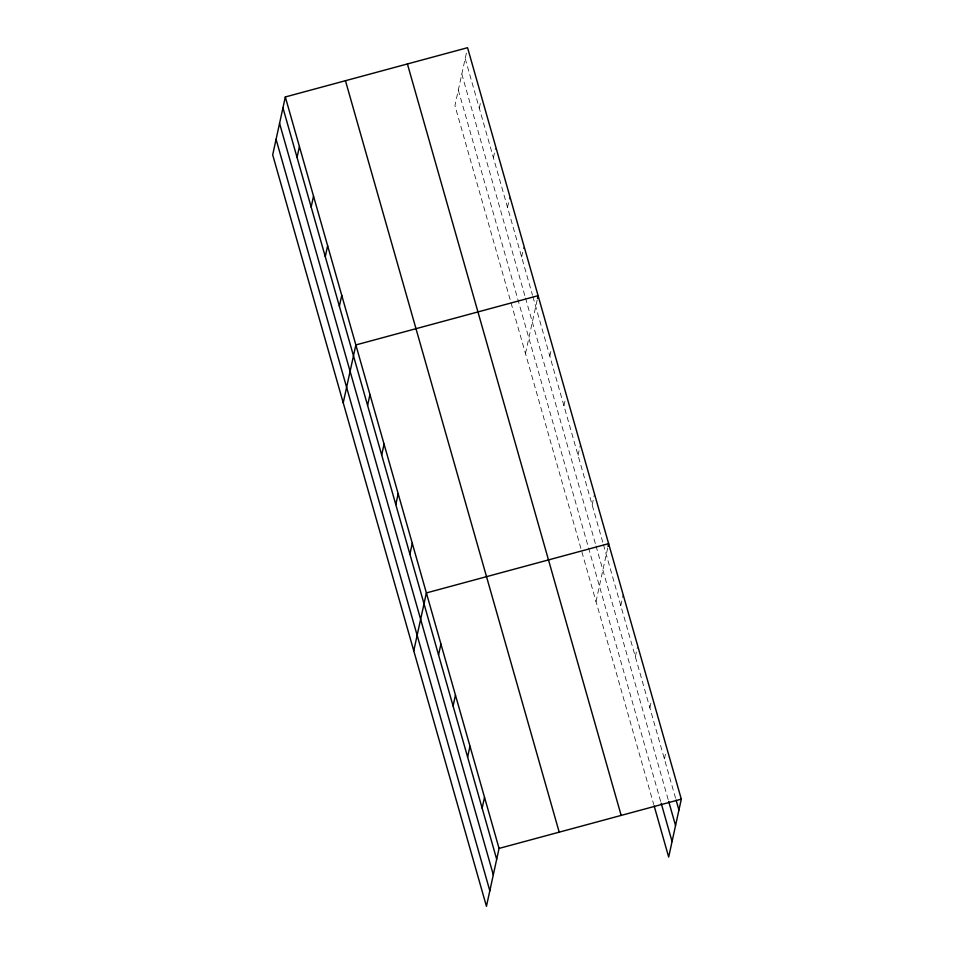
<?xml version="1.0" encoding="UTF-8"?>
<svg xmlns="http://www.w3.org/2000/svg" width="954" height="954" viewBox="0 0 954 954"><rect width="100%" height="100%" fill="white"/><g stroke="black" fill="none" stroke-linecap="round" stroke-linejoin="round"><path stroke-width="0.72" stroke-dasharray="4.77 3.58" d="M466.375 53.138L454.939 105.584L653.752 804.52M479.302 108.172L480.482 102.734M493.409 157.768L495.484 148.252M507.516 207.364L509.877 196.488M521.623 256.96L523.698 247.444M525.475 353.564L537.507 298.399M549.838 356.152L551.018 350.714M563.945 405.748L565.126 400.31M578.052 455.344L580.127 445.828M592.16 504.94L594.521 494.065M596.011 601.545L608.044 546.38M620.804 605.635L623.165 594.759M635.328 656.734L637.403 647.217M649.865 707.832L651.057 702.394M664.401 758.931L665.594 753.493M465.194 58.576L532.499 295.215M532.904 296.634L603.035 543.196M603.441 544.615L675.706 798.677M461.808 74.09L525.094 296.563M525.487 297.982L595.63 544.543M596.023 545.962L668.289 799.989M458.325 90.07L661.17 803.208"/><path stroke-width="1.43" d="M285.318 96.962L272.689 154.846L486.445 906.3L499.061 848.416L285.318 96.962L467.555 47.7L681.311 799.154L668.682 857.038L654.158 805.939M297.052 157.434L299.425 146.558M311.159 207.03L313.532 196.154M325.266 256.626L327.639 245.75M339.374 306.222L341.747 295.346M343.225 402.826L355.854 344.943L538.092 295.68L537.507 298.399M367.588 405.414L369.961 394.539M381.695 455.01L384.068 444.135M395.803 504.606L398.176 493.731M409.91 554.202L412.283 543.327M413.762 650.807L426.39 592.923L608.628 543.661L608.044 546.38M438.554 654.897L440.927 644.022M453.09 705.996L455.452 695.12M467.615 757.094L469.988 746.219M482.152 808.193L484.525 797.317M499.061 848.416L681.311 799.154M676.112 800.096L678.938 810.029M668.694 801.408L675.551 825.544M661.17 803.208L672.069 841.523M407.418 63.954L621.161 815.408M345.455 80.708L559.199 832.162M282.944 107.838L496.688 859.292M279.558 123.352L493.313 874.806M276.076 139.332L489.819 890.786"/></g></svg>
